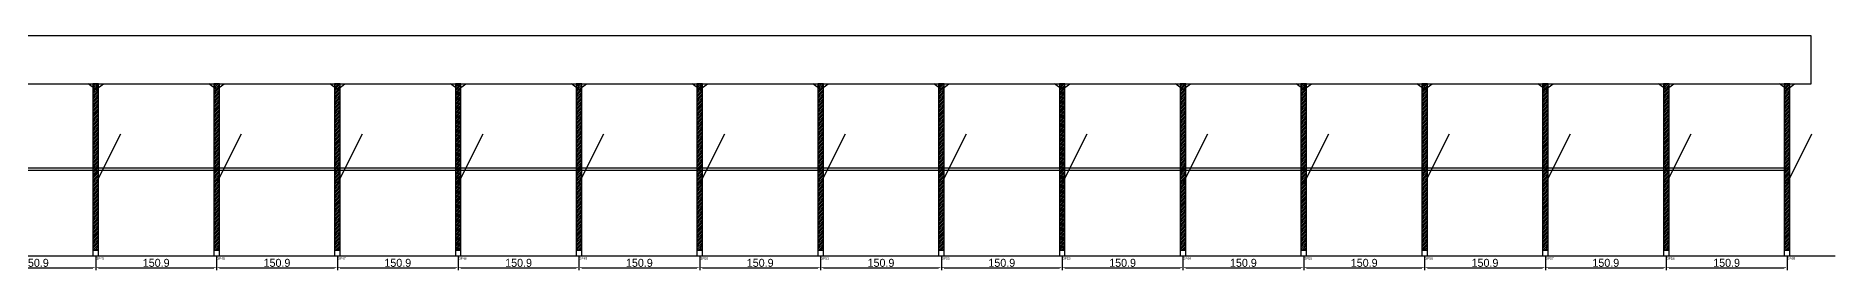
# Model space of a CAD drawing. Header units: metres. Extents: x -30 to 8845, y -25 to 308.
# Drawn here: x 6597 to 8845, y -25 to 268 of the extents above; entities that cross this region are included whole.
import ezdxf

# ---------------------------------------------------------------- set-up
doc = ezdxf.new("R2010")
doc.units = ezdxf.units.M
for name, color, linetype in [('BARRA_ANCORAGEM', 1, 'Continuous'), ('COTA', 241, 'Continuous'), ('GARFOS OK', 3, 'Continuous'), ('NOME DA VIGA', 6, 'Continuous'), ('SARR_7x7', 40, 'Continuous'), ('TIRAS REESCORAMENTO', 252, 'Continuous'), ('VIGAS', 3, 'Continuous')]:
    doc.layers.add(name, color=color, linetype=linetype)
doc.dimstyles.new('EZ DXF', dxfattribs={"dimtxt": 10, "dimasz": 3.5, "dimexe": 3, "dimexo": 1.5, "dimgap": 1, "dimtad": 1, "dimdec": 1, "dimdsep": 46, "dimcen": 2.5, "dimazin": 3, "dimtfac": 1, "dimtmove": 0, "dimatfit": 3})

msp = doc.modelspace()

# ---------------------------------------------------------------- hatches: boundary and pattern name
at = {"layer": 'COTA'}
h = msp.add_hatch(dxfattribs=at)
h.set_pattern_fill('ANSI31', scale=0.5)
h.paths.add_polyline_path([(6667.93, 0), (6674.93, 0), (6674.93, 208), (6667.93, 208)])
h = msp.add_hatch(dxfattribs=at)
h.set_pattern_fill('ANSI31', scale=0.5)
h.paths.add_polyline_path([(6818.87, 0), (6825.87, 0), (6825.87, 208), (6818.87, 208)])
h = msp.add_hatch(dxfattribs=at)
h.set_pattern_fill('ANSI31', scale=0.5)
h.paths.add_polyline_path([(6969.81, 0), (6976.81, 0), (6976.81, 208), (6969.81, 208)])
h = msp.add_hatch(dxfattribs=at)
h.set_pattern_fill('ANSI31', scale=0.5)
h.paths.add_polyline_path([(7120.75, 0), (7127.75, 0), (7127.75, 208), (7120.75, 208)])
h = msp.add_hatch(dxfattribs=at)
h.set_pattern_fill('ANSI31', scale=0.5)
h.paths.add_polyline_path([(7271.69, 0), (7278.69, 0), (7278.69, 208), (7271.69, 208)])
h = msp.add_hatch(dxfattribs=at)
h.set_pattern_fill('ANSI31', scale=0.5)
h.paths.add_polyline_path([(7422.63, 0), (7429.63, 0), (7429.63, 208), (7422.63, 208)])
h = msp.add_hatch(dxfattribs=at)
h.set_pattern_fill('ANSI31', scale=0.5)
h.paths.add_polyline_path([(7573.58, 0), (7580.58, 0), (7580.58, 208), (7573.58, 208)])
h = msp.add_hatch(dxfattribs=at)
h.set_pattern_fill('ANSI31', scale=0.5)
h.paths.add_polyline_path([(7724.52, 0), (7731.52, 0), (7731.52, 208), (7724.52, 208)])
h = msp.add_hatch(dxfattribs=at)
h.set_pattern_fill('ANSI31', scale=0.5)
h.paths.add_polyline_path([(7875.46, 0), (7882.46, 0), (7882.46, 208), (7875.46, 208)])
h = msp.add_hatch(dxfattribs=at)
h.set_pattern_fill('ANSI31', scale=0.5)
h.paths.add_polyline_path([(8026.4, 0), (8033.4, 0), (8033.4, 208), (8026.4, 208)])
h = msp.add_hatch(dxfattribs=at)
h.set_pattern_fill('ANSI31', scale=0.5)
h.paths.add_polyline_path([(8177.34, 0), (8184.34, 0), (8184.34, 208), (8177.34, 208)])
h = msp.add_hatch(dxfattribs=at)
h.set_pattern_fill('ANSI31', scale=0.5)
h.paths.add_polyline_path([(8328.28, 0), (8335.28, 0), (8335.28, 208), (8328.28, 208)])
h = msp.add_hatch(dxfattribs=at)
h.set_pattern_fill('ANSI31', scale=0.5)
h.paths.add_polyline_path([(8479.23, 0), (8486.23, 0), (8486.23, 208), (8479.23, 208)])
h = msp.add_hatch(dxfattribs=at)
h.set_pattern_fill('ANSI31', scale=0.5)
h.paths.add_polyline_path([(8630.17, 0), (8637.17, 0), (8637.17, 208), (8630.17, 208)])
h = msp.add_hatch(dxfattribs=at)
h.set_pattern_fill('ANSI31', scale=0.5)
h.paths.add_polyline_path([(8781.11, 0), (8788.11, 0), (8788.11, 208), (8781.11, 208)])

# ---------------------------------------------------------------- linework, layer by layer
at = {"layer": 'BARRA_ANCORAGEM'}
for p, q in [((6671.43, 83.2), (6702.63, 145.6)), ((6822.37, 83.2), (6853.57, 145.6)), ((6973.31, 83.2), (7004.51, 145.6)), ((7124.25, 83.2), (7155.45, 145.6)), ((7275.19, 83.2), (7306.39, 145.6)), ((7426.13, 83.2), (7457.33, 145.6)), ((7577.08, 83.2), (7608.28, 145.6)), ((7728.02, 83.2), (7759.22, 145.6)), ((7878.96, 83.2), (7910.16, 145.6)), ((8029.9, 83.2), (8061.1, 145.6)), ((8180.84, 83.2), (8212.04, 145.6)), ((8331.78, 83.2), (8362.98, 145.6)), ((8482.73, 83.2), (8513.93, 145.6)), ((8633.67, 83.2), (8664.87, 145.6)), ((8784.61, 83.2), (8815.81, 145.6))]:
    msp.add_line(p, q, dxfattribs=at)
at = {"layer": 'GARFOS OK'}
for p, q in [((6671.43, 201), (6661.93, 208)), ((6661.93, 208), (6680.93, 208)), ((6671.43, 201), (6680.93, 208)), ((6822.37, 201), (6812.87, 208)), ((6812.87, 208), (6831.87, 208)), ((6822.37, 201), (6831.87, 208)), ((6973.31, 201), (6963.81, 208)), ((6963.81, 208), (6982.81, 208)), ((6973.31, 201), (6982.81, 208)), ((7124.25, 201), (7114.75, 208)), ((7114.75, 208), (7133.75, 208)), ((7124.25, 201), (7133.75, 208)), ((7275.19, 201), (7265.69, 208)), ((7265.69, 208), (7284.69, 208)), ((7275.19, 201), (7284.69, 208)), ((7426.13, 201), (7416.63, 208)), ((7416.63, 208), (7435.63, 208)), ((7426.13, 201), (7435.63, 208)), ((7577.08, 201), (7567.58, 208)), ((7567.58, 208), (7586.58, 208)), ((7577.08, 201), (7586.58, 208)), ((7728.02, 201), (7718.52, 208)), ((7718.52, 208), (7737.52, 208)), ((7728.02, 201), (7737.52, 208)), ((7878.96, 201), (7869.46, 208)), ((7869.46, 208), (7888.46, 208)), ((7878.96, 201), (7888.46, 208)), ((8029.9, 201), (8020.4, 208)), ((8020.4, 208), (8039.4, 208)), ((8029.9, 201), (8039.4, 208)), ((8180.84, 201), (8171.34, 208)), ((8171.34, 208), (8190.34, 208)), ((8180.84, 201), (8190.34, 208)), ((8331.78, 201), (8322.28, 208)), ((8322.28, 208), (8341.28, 208)), ((8331.78, 201), (8341.28, 208)), ((8482.73, 201), (8473.23, 208)), ((8473.23, 208), (8492.23, 208)), ((8482.73, 201), (8492.23, 208)), ((8633.67, 201), (8624.17, 208)), ((8624.17, 208), (8643.17, 208)), ((8633.67, 201), (8643.17, 208)), ((8784.61, 201), (8775.11, 208)), ((8775.11, 208), (8794.11, 208)), ((8784.61, 201), (8794.11, 208))]:
    msp.add_line(p, q, dxfattribs=at)
at = {"layer": 'GARFOS OK', "linetype": 'CONTINUOUS'}
msp.add_line((-30, -7), (8844.61, -7), dxfattribs=at)
at = {"layer": 'GARFOS OK'}
for points in [[(6667.93, 0), (6674.93, 0), (6674.93, 208), (6667.93, 208), (6667.93, 0)], [(6818.87, 0), (6825.87, 0), (6825.87, 208), (6818.87, 208), (6818.87, 0)], [(6969.81, 0), (6976.81, 0), (6976.81, 208), (6969.81, 208), (6969.81, 0)], [(7120.75, 0), (7127.75, 0), (7127.75, 208), (7120.75, 208), (7120.75, 0)], [(7271.69, 0), (7278.69, 0), (7278.69, 208), (7271.69, 208), (7271.69, 0)], [(7422.63, 0), (7429.63, 0), (7429.63, 208), (7422.63, 208), (7422.63, 0)], [(7573.58, 0), (7580.58, 0), (7580.58, 208), (7573.58, 208), (7573.58, 0)], [(7724.52, 0), (7731.52, 0), (7731.52, 208), (7724.52, 208), (7724.52, 0)], [(7875.46, 0), (7882.46, 0), (7882.46, 208), (7875.46, 208), (7875.46, 0)], [(8026.4, 0), (8033.4, 0), (8033.4, 208), (8026.4, 208), (8026.4, 0)], [(8177.34, 0), (8184.34, 0), (8184.34, 208), (8177.34, 208), (8177.34, 0)], [(8328.28, 0), (8335.28, 0), (8335.28, 208), (8328.28, 208), (8328.28, 0)], [(8479.23, 0), (8486.23, 0), (8486.23, 208), (8479.23, 208), (8479.23, 0)], [(8630.17, 0), (8637.17, 0), (8637.17, 208), (8630.17, 208), (8630.17, 0)], [(8781.11, 0), (8788.11, 0), (8788.11, 208), (8781.11, 208), (8781.11, 0)]]:
    msp.add_lwpolyline(points, dxfattribs=at)
at = {"layer": 'SARR_7x7'}
for points in [[(6667.93, -7), (6674.93, -7), (6674.93, 0), (6667.93, 0), (6667.93, -7)], [(6818.87, -7), (6825.87, -7), (6825.87, 0), (6818.87, 0), (6818.87, -7)], [(6969.81, -7), (6976.81, -7), (6976.81, 0), (6969.81, 0), (6969.81, -7)], [(7120.75, -7), (7127.75, -7), (7127.75, 0), (7120.75, 0), (7120.75, -7)], [(7271.69, -7), (7278.69, -7), (7278.69, 0), (7271.69, 0), (7271.69, -7)], [(7422.63, -7), (7429.63, -7), (7429.63, 0), (7422.63, 0), (7422.63, -7)], [(7573.58, -7), (7580.58, -7), (7580.58, 0), (7573.58, 0), (7573.58, -7)], [(7724.52, -7), (7731.52, -7), (7731.52, 0), (7724.52, 0), (7724.52, -7)], [(7875.46, -7), (7882.46, -7), (7882.46, 0), (7875.46, 0), (7875.46, -7)], [(8026.4, -7), (8033.4, -7), (8033.4, 0), (8026.4, 0), (8026.4, -7)], [(8177.34, -7), (8184.34, -7), (8184.34, 0), (8177.34, 0), (8177.34, -7)], [(8328.28, -7), (8335.28, -7), (8335.28, 0), (8328.28, 0), (8328.28, -7)], [(8479.23, -7), (8486.23, -7), (8486.23, 0), (8479.23, 0), (8479.23, -7)], [(8630.17, -7), (8637.17, -7), (8637.17, 0), (8630.17, 0), (8630.17, -7)], [(8781.11, -7), (8788.11, -7), (8788.11, 0), (8781.11, 0), (8781.11, -7)]]:
    msp.add_lwpolyline(points, dxfattribs=at)
at = {"layer": 'TIRAS REESCORAMENTO'}
for points in [[(6520.49, 100), (6671.43, 100), (6671.43, 102.5), (6520.49, 102.5), (6520.49, 100)], [(6671.43, 100), (6822.37, 100), (6822.37, 102.5), (6671.43, 102.5), (6671.43, 100)], [(6822.37, 100), (6973.31, 100), (6973.31, 102.5), (6822.37, 102.5), (6822.37, 100)], [(6973.31, 100), (7124.25, 100), (7124.25, 102.5), (6973.31, 102.5), (6973.31, 100)], [(7124.25, 100), (7275.19, 100), (7275.19, 102.5), (7124.25, 102.5), (7124.25, 100)], [(7275.19, 100), (7426.13, 100), (7426.13, 102.5), (7275.19, 102.5), (7275.19, 100)], [(7426.13, 100), (7577.08, 100), (7577.08, 102.5), (7426.13, 102.5), (7426.13, 100)], [(7577.08, 100), (7728.02, 100), (7728.02, 102.5), (7577.08, 102.5), (7577.08, 100)], [(7728.02, 100), (7878.96, 100), (7878.96, 102.5), (7728.02, 102.5), (7728.02, 100)], [(7878.96, 100), (8029.9, 100), (8029.9, 102.5), (7878.96, 102.5), (7878.96, 100)], [(8029.9, 100), (8180.84, 100), (8180.84, 102.5), (8029.9, 102.5), (8029.9, 100)], [(8180.84, 100), (8331.78, 100), (8331.78, 102.5), (8180.84, 102.5), (8180.84, 100)], [(8331.78, 100), (8482.73, 100), (8482.73, 102.5), (8331.78, 102.5), (8331.78, 100)], [(8482.73, 100), (8633.67, 100), (8633.67, 102.5), (8482.73, 102.5), (8482.73, 100)], [(8633.67, 100), (8784.61, 100), (8784.61, 102.5), (8633.67, 102.5), (8633.67, 100)]]:
    msp.add_lwpolyline(points, dxfattribs=at)
at = {"layer": 'VIGAS'}
msp.add_lwpolyline([(0, 208), (8814.61, 208), (8814.61, 268), (0, 268), (0, 208)], dxfattribs=at)

# ---------------------------------------------------------------- texts
at = {"layer": 'NOME DA VIGA'}
for s, p in [('GF45', (6671.43, -12)), ('GF46', (6822.37, -12)), ('GF47', (6973.31, -12)), ('GF48', (7124.25, -12)), ('GF49', (7275.19, -12)), ('GF50', (7426.13, -12)), ('GF51', (7577.08, -12)), ('GF52', (7728.02, -12)), ('GF53', (7878.96, -12)), ('GF54', (8029.9, -12)), ('GF55', (8180.84, -12)), ('GF56', (8331.78, -12)), ('GF57', (8482.73, -12)), ('GF58', (8633.67, -12)), ('GF59', (8784.61, -12))]:
    msp.add_text(s, height=3, dxfattribs=at).set_placement(p)

# ---------------------------------------------------------------- dimensions: what is measured, and where the dimension line sits
at = {"layer": 'COTA'}
for base, p1, p2 in [((6520.49, -22), (6520.49, -7), (6671.43, -7)), ((6671.43, -22), (6671.43, -7), (6822.37, -7)), ((6822.37, -22), (6822.37, -7), (6973.31, -7)), ((6973.31, -22), (6973.31, -7), (7124.25, -7)), ((7124.25, -22), (7124.25, -7), (7275.19, -7)), ((7275.19, -22), (7275.19, -7), (7426.13, -7)), ((7426.1348, -22), (7426.1348, -7), (7577.0764, -7)), ((7577.08, -22), (7577.08, -7), (7728.02, -7)), ((7728.02, -22), (7728.02, -7), (7878.96, -7)), ((7878.96, -22), (7878.96, -7), (8029.9, -7)), ((8029.9, -22), (8029.9, -7), (8180.84, -7)), ((8180.84, -22), (8180.84, -7), (8331.78, -7)), ((8331.784, -22), (8331.784, -7), (8482.7255, -7)), ((8482.73, -22), (8482.73, -7), (8633.67, -7)), ((8633.67, -22), (8633.67, -7), (8784.61, -7))]:
    msp.add_linear_dim(base=base, p1=p1, p2=p2, dimstyle='EZ DXF', dxfattribs=at).render()

doc.saveas('drawing.dxf')
